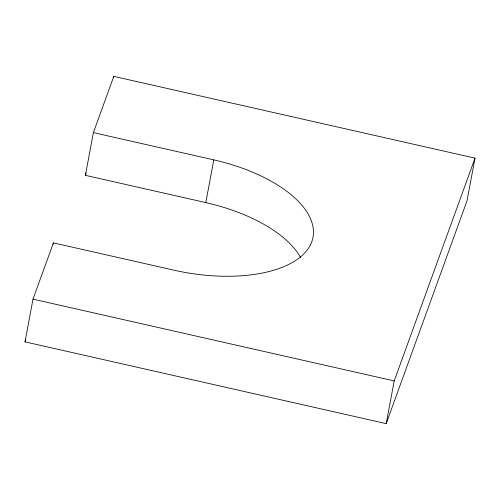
<?xml version="1.0" encoding="UTF-8"?>
<svg xmlns="http://www.w3.org/2000/svg" width="500" height="500" viewBox="0 0 500 500"><rect width="100%" height="100%" fill="white"/><g stroke="black" fill="none" stroke-linecap="round" stroke-linejoin="round"><path stroke-width="0.75" d="M93.394 132.619L113.8 76.363L475 158.144L467.006 200.856L386.2 423.638L25 341.856L32.994 299.144L53.4 242.881L173.8 270.144A121.269 58.05 10.6 0 0 311.788 241.725A121.269 58.05 10.6 0 0 213.794 159.881L93.394 132.619L85.4 175.338L205.8 202.594A121.269 58.05 10.6 0 1 300.556 257.462M53.113 244.412L53.4 242.881M113.513 77.888L113.8 76.363M205.8 202.594L213.794 159.881M386.2 423.638L394.194 380.925L475 158.144M25 341.856L25.794 339.669M85.4 175.338L86.194 173.144M32.994 299.144L394.194 380.925"/></g></svg>
